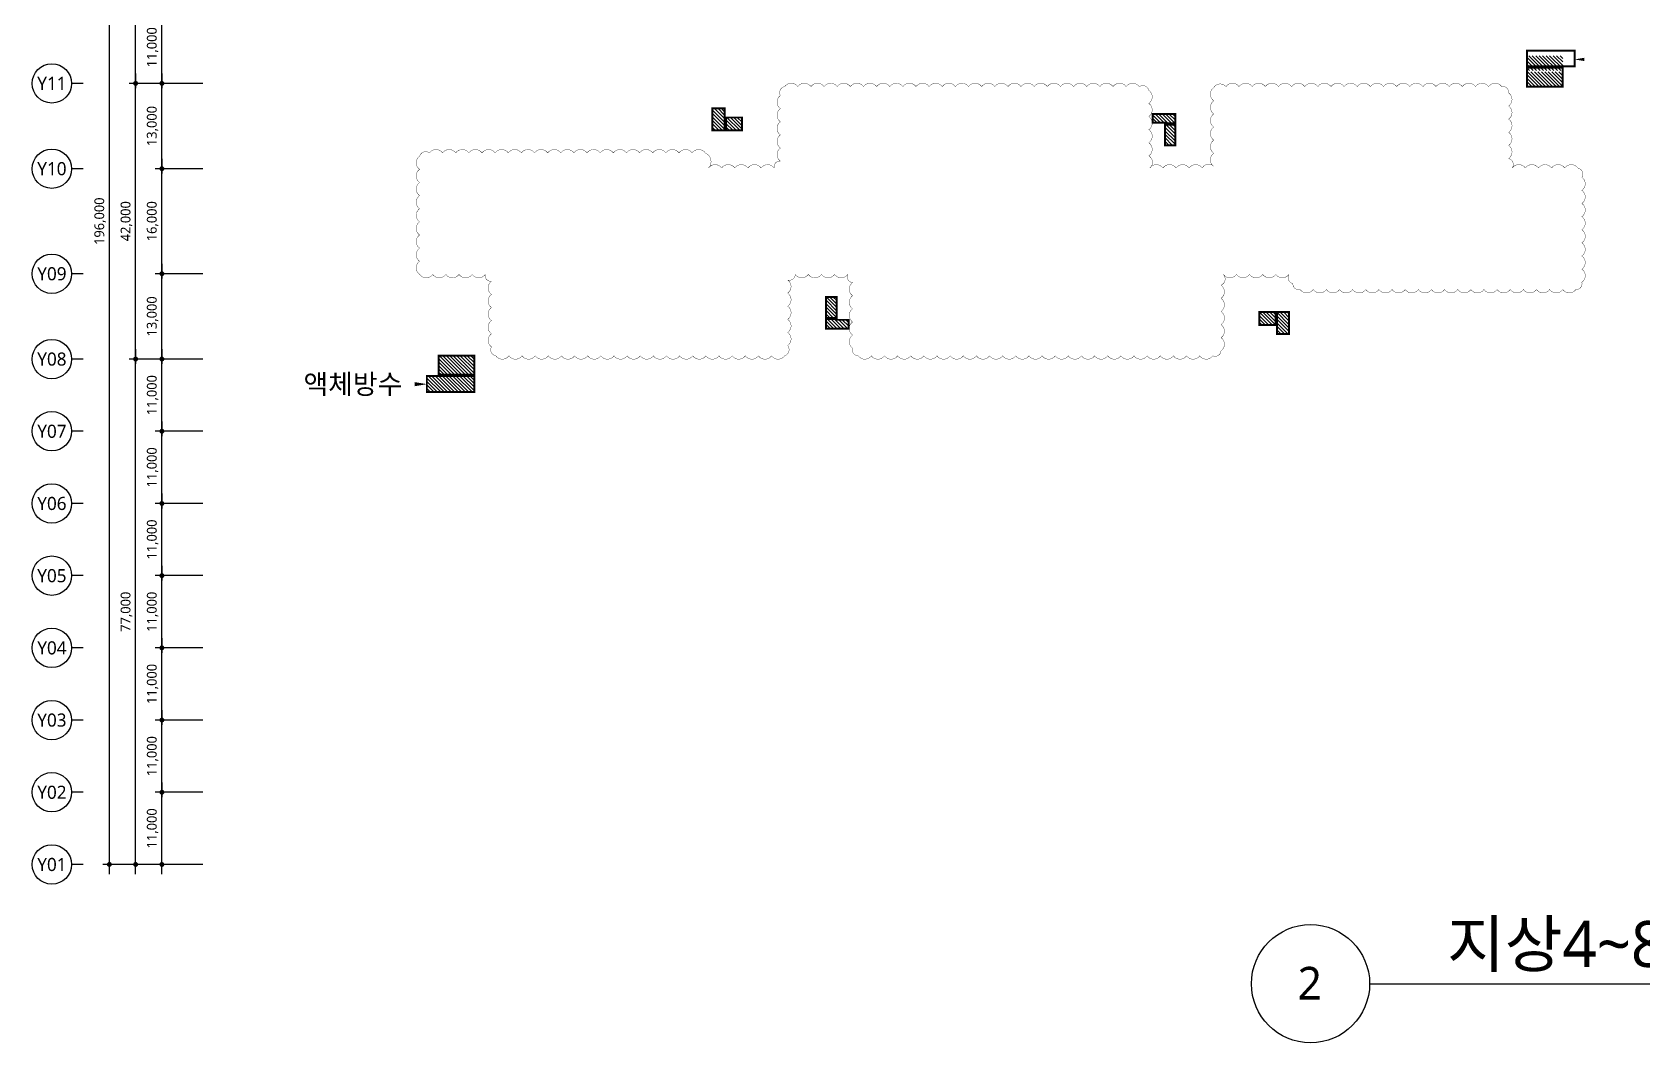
# Model space of a CAD drawing. Header units: millimetres. Extents: x 1037297 to 2672330, y 928637 to 1464837.
# Drawn here: x 2289415 to 2534700, y 1200237 to 1354204 of the extents above; entities that cross this region are included whole.
import ezdxf
from ezdxf.enums import TextEntityAlignment as Align

# ---------------------------------------------------------------- set-up
doc = ezdxf.new("R2010")
doc.units = ezdxf.units.MM
doc.header["$LTSCALE"] = 5
doc.header["$MEASUREMENT"] = 0
doc.header["$PDSIZE"] = -10
doc.linetypes.add('ACAD_ISO12W100', pattern=[21, 12, -3, 0, -3, 0, -3])
doc.layers.get('0').update_dxf_attribs({"linetype": 'CONTINUOUS'})
doc.layers.get('Defpoints').update_dxf_attribs({"color": 153, "linetype": 'CONTINUOUS'})
for name, color, linetype, lineweight in [('A-AXIS-BUBL', 7, 'CONTINUOUS', 25), ('A-DIMS', 7, 'CONTINUOUS', 25), ('A-MKXS-LEAD', 7, 'CONTINUOUS', 25), ('A-XXXX-SYMB', 7, 'CONTINUOUS', 25), ('A-XXXX-TXT1', 3, 'CONTINUOUS', 25), ('A-XXXX-TXT2', 3, 'CONTINUOUS', 25), ('REV-202205', 20, 'CONTINUOUS', 25)]:
    doc.layers.add(name, color=color, linetype=linetype, lineweight=lineweight)
doc.layers.add('AA-TEX-3', color=3, linetype='CONTINUOUS')
doc.layers.add('방수', color=7, linetype='CONTINUOUS')
doc.styles.add('HY울릉도L', font='')
doc.styles.add('맑은고딕', font='malgun.ttf')
doc.styles.add('한농대-돋음체', font='')
doc.styles.get('HY울릉도L').set_extended_font_data('HYwulM')
doc.styles.get('한농대-돋음체').set_extended_font_data('Dotum')
doc.dimstyles.new('CDIM', dxfattribs={"dimtxt": 3, "dimasz": 1.5, "dimexe": 2, "dimexo": 1, "dimgap": 1, "dimtad": 1, "dimdec": 0, "dimrnd": 0.5, "dimzin": 0, "dimdsep": 32, "dimlunit": 6, "dimtxsty": 'HY울릉도L', "dimblk1": '_CIDOT', "dimblk2": '_CIDOT', "dimsah": 1, "dimcen": 5.5, "dimclrd": 2, "dimclre": 2, "dimclrt": 7, "dimadec": 0, "dimazin": 0, "dimtfac": 1, "dimtdec": 0, "dimtix": 1, "dimtmove": 2, "dimatfit": 1, "dimldrblk": '_CIDOT', "dimfxl": 1, "dimtolj": 1, "dimtzin": 0, "dimlwd": -1, "dimarcsym": 0})

# ---------------------------------------------------------------- blocks, each defined once
blk = doc.blocks.new('_CIDOT')
at = {"color": 0, "linetype": 'ByBlock'}
blk.add_line((2, 0), (-1, 0), dxfattribs=at)
at = {"color": 0, "linetype": 'ByBlock', "const_width": 0.5}
blk.add_lwpolyline([(-0.25, 0, 1), (0.25, 0, 1)], format="xyb", close=True, dxfattribs=at)
blk = doc.blocks.new('*D8')
at = {"layer": 'A-DIMS', "lineweight": -2, "transparency": 16777216}
for p, q in [((93193, 67121), (85943, 67121)), ((93193, 56121), (85943, 56121))]:
    blk.add_line(p, q, dxfattribs=at)
at = {"layer": 'A-DIMS', "transparency": 16777216}
blk.add_line((86943, 56871), (86943, 66371), dxfattribs=at)
at = {"layer": 'Defpoints', "color": 0, "transparency": 16777216}
for p in [(86943, 67121), (93693, 67121), (93693, 56121)]:
    blk.add_point(p, dxfattribs=at)
at = {"layer": 'A-DIMS', "transparency": 16777216, "xscale": 750, "yscale": 750, "zscale": 750}
for p, rotation in [((86943, 67121), 90), ((86943, 56121), 270)]:
    blk.add_blockref('_CIDOT', p, dxfattribs=dict(at, rotation=rotation))
at = {"layer": 'A-DIMS', "color": 3, "transparency": 16777216, "insert": (85538, 61621), "char_height": 1500, "attachment_point": 5, "rotation": 90, "style": '맑은고딕'}
blk.add_mtext('\\A1;11,000', dxfattribs=at)
blk = doc.blocks.new('*D9')
at = {"layer": 'A-DIMS', "lineweight": -2, "transparency": 16777216}
for p, q in [((93193, 78121), (85943, 78121)), ((93193, 67121), (85943, 67121))]:
    blk.add_line(p, q, dxfattribs=at)
at = {"layer": 'A-DIMS', "transparency": 16777216}
blk.add_line((86943, 67871), (86943, 77371), dxfattribs=at)
at = {"layer": 'Defpoints', "color": 0, "transparency": 16777216}
for p in [(86943, 78121), (93693, 78121), (93693, 67121)]:
    blk.add_point(p, dxfattribs=at)
at = {"layer": 'A-DIMS', "transparency": 16777216, "xscale": 750, "yscale": 750, "zscale": 750}
for p, rotation in [((86943, 78121), 90), ((86943, 67121), 270)]:
    blk.add_blockref('_CIDOT', p, dxfattribs=dict(at, rotation=rotation))
at = {"layer": 'A-DIMS', "color": 3, "transparency": 16777216, "insert": (85538, 72621), "char_height": 1500, "attachment_point": 5, "rotation": 90, "style": '맑은고딕'}
blk.add_mtext('\\A1;11,000', dxfattribs=at)
blk = doc.blocks.new('*D10')
at = {"layer": 'A-DIMS', "lineweight": -2, "transparency": 16777216}
for p, q in [((93193, 89121), (85943, 89121)), ((93193, 78121), (85943, 78121))]:
    blk.add_line(p, q, dxfattribs=at)
at = {"layer": 'A-DIMS', "transparency": 16777216}
blk.add_line((86943, 78871), (86943, 88371), dxfattribs=at)
at = {"layer": 'Defpoints', "color": 0, "transparency": 16777216}
for p in [(86943, 89121), (93693, 89121), (93693, 78121)]:
    blk.add_point(p, dxfattribs=at)
at = {"layer": 'A-DIMS', "transparency": 16777216, "xscale": 750, "yscale": 750, "zscale": 750}
for p, rotation in [((86943, 89121), 90), ((86943, 78121), 270)]:
    blk.add_blockref('_CIDOT', p, dxfattribs=dict(at, rotation=rotation))
at = {"layer": 'A-DIMS', "color": 3, "transparency": 16777216, "insert": (85538, 83621), "char_height": 1500, "attachment_point": 5, "rotation": 90, "style": '맑은고딕'}
blk.add_mtext('\\A1;11,000', dxfattribs=at)
blk = doc.blocks.new('*D11')
at = {"layer": 'A-DIMS', "lineweight": -2, "transparency": 16777216}
for p, q in [((93193, 100121), (85943, 100121)), ((93193, 89121), (85943, 89121))]:
    blk.add_line(p, q, dxfattribs=at)
at = {"layer": 'A-DIMS', "transparency": 16777216}
blk.add_line((86943, 89871), (86943, 99371), dxfattribs=at)
at = {"layer": 'Defpoints', "color": 0, "transparency": 16777216}
for p in [(86943, 100121), (93693, 100121), (93693, 89121)]:
    blk.add_point(p, dxfattribs=at)
at = {"layer": 'A-DIMS', "transparency": 16777216, "xscale": 750, "yscale": 750, "zscale": 750}
for p, rotation in [((86943, 100121), 90), ((86943, 89121), 270)]:
    blk.add_blockref('_CIDOT', p, dxfattribs=dict(at, rotation=rotation))
at = {"layer": 'A-DIMS', "color": 3, "transparency": 16777216, "insert": (85538, 94621), "char_height": 1500, "attachment_point": 5, "rotation": 90, "style": '맑은고딕'}
blk.add_mtext('\\A1;11,000', dxfattribs=at)
blk = doc.blocks.new('*D12')
at = {"layer": 'A-DIMS', "lineweight": -2, "transparency": 16777216}
for p, q in [((93193, 111121), (85943, 111121)), ((93193, 100121), (85943, 100121))]:
    blk.add_line(p, q, dxfattribs=at)
at = {"layer": 'A-DIMS', "transparency": 16777216}
blk.add_line((86943, 100871), (86943, 110371), dxfattribs=at)
at = {"layer": 'Defpoints', "color": 0, "transparency": 16777216}
for p in [(86943, 111121), (93693, 111121), (93693, 100121)]:
    blk.add_point(p, dxfattribs=at)
at = {"layer": 'A-DIMS', "transparency": 16777216, "xscale": 750, "yscale": 750, "zscale": 750}
for p, rotation in [((86943, 111121), 90), ((86943, 100121), 270)]:
    blk.add_blockref('_CIDOT', p, dxfattribs=dict(at, rotation=rotation))
at = {"layer": 'A-DIMS', "color": 3, "transparency": 16777216, "insert": (85538, 105621), "char_height": 1500, "attachment_point": 5, "rotation": 90, "style": '맑은고딕'}
blk.add_mtext('\\A1;11,000', dxfattribs=at)
blk = doc.blocks.new('*D13')
at = {"layer": 'A-DIMS', "lineweight": -2, "transparency": 16777216}
for p, q in [((93193, 122121), (85943, 122121)), ((93193, 111121), (85943, 111121))]:
    blk.add_line(p, q, dxfattribs=at)
at = {"layer": 'A-DIMS', "transparency": 16777216}
blk.add_line((86943, 111871), (86943, 121371), dxfattribs=at)
at = {"layer": 'Defpoints', "color": 0, "transparency": 16777216}
for p in [(86943, 122121), (93693, 122121), (93693, 111121)]:
    blk.add_point(p, dxfattribs=at)
at = {"layer": 'A-DIMS', "transparency": 16777216, "xscale": 750, "yscale": 750, "zscale": 750}
for p, rotation in [((86943, 122121), 90), ((86943, 111121), 270)]:
    blk.add_blockref('_CIDOT', p, dxfattribs=dict(at, rotation=rotation))
at = {"layer": 'A-DIMS', "color": 3, "transparency": 16777216, "insert": (85538, 116621), "char_height": 1500, "attachment_point": 5, "rotation": 90, "style": '맑은고딕'}
blk.add_mtext('\\A1;11,000', dxfattribs=at)
blk = doc.blocks.new('*D14')
at = {"layer": 'A-DIMS', "lineweight": -2, "transparency": 16777216}
for p, q in [((93193, 135121), (85943, 135121)), ((93193, 122121), (85943, 122121))]:
    blk.add_line(p, q, dxfattribs=at)
at = {"layer": 'A-DIMS', "transparency": 16777216}
blk.add_line((86943, 122871), (86943, 134371), dxfattribs=at)
at = {"layer": 'Defpoints', "color": 0, "transparency": 16777216}
for p in [(86943, 135121), (93693, 135121), (93693, 122121)]:
    blk.add_point(p, dxfattribs=at)
at = {"layer": 'A-DIMS', "transparency": 16777216, "xscale": 750, "yscale": 750, "zscale": 750}
for p, rotation in [((86943, 135121), 90), ((86943, 122121), 270)]:
    blk.add_blockref('_CIDOT', p, dxfattribs=dict(at, rotation=rotation))
at = {"layer": 'A-DIMS', "color": 3, "transparency": 16777216, "insert": (85538, 128621), "char_height": 1500, "attachment_point": 5, "rotation": 90, "style": '맑은고딕'}
blk.add_mtext('\\A1;13,000', dxfattribs=at)
blk = doc.blocks.new('*D15')
at = {"layer": 'A-DIMS', "lineweight": -2, "transparency": 16777216}
for p, q in [((93193, 151121), (85943, 151121)), ((93193, 135121), (85943, 135121))]:
    blk.add_line(p, q, dxfattribs=at)
at = {"layer": 'A-DIMS', "transparency": 16777216}
blk.add_line((86943, 135871), (86943, 150371), dxfattribs=at)
at = {"layer": 'Defpoints', "color": 0, "transparency": 16777216}
for p in [(86943, 151121), (93693, 151121), (93693, 135121)]:
    blk.add_point(p, dxfattribs=at)
at = {"layer": 'A-DIMS', "transparency": 16777216, "xscale": 750, "yscale": 750, "zscale": 750}
for p, rotation in [((86943, 151121), 90), ((86943, 135121), 270)]:
    blk.add_blockref('_CIDOT', p, dxfattribs=dict(at, rotation=rotation))
at = {"layer": 'A-DIMS', "color": 3, "transparency": 16777216, "insert": (85538, 143121), "char_height": 1500, "attachment_point": 5, "rotation": 90, "style": '맑은고딕'}
blk.add_mtext('\\A1;16,000', dxfattribs=at)
blk = doc.blocks.new('*D16')
at = {"layer": 'A-DIMS', "lineweight": -2, "transparency": 16777216}
for p, q in [((93193, 164121), (85943, 164121)), ((93193, 151121), (85943, 151121))]:
    blk.add_line(p, q, dxfattribs=at)
at = {"layer": 'A-DIMS', "transparency": 16777216}
blk.add_line((86943, 151871), (86943, 163371), dxfattribs=at)
at = {"layer": 'Defpoints', "color": 0, "transparency": 16777216}
for p in [(86943, 164121), (93693, 164121), (93693, 151121)]:
    blk.add_point(p, dxfattribs=at)
at = {"layer": 'A-DIMS', "transparency": 16777216, "xscale": 750, "yscale": 750, "zscale": 750}
for p, rotation in [((86943, 164121), 90), ((86943, 151121), 270)]:
    blk.add_blockref('_CIDOT', p, dxfattribs=dict(at, rotation=rotation))
at = {"layer": 'A-DIMS', "color": 3, "transparency": 16777216, "insert": (85538, 157621), "char_height": 1500, "attachment_point": 5, "rotation": 90, "style": '맑은고딕'}
blk.add_mtext('\\A1;13,000', dxfattribs=at)
blk = doc.blocks.new('*D17')
at = {"layer": 'A-DIMS', "lineweight": -2, "transparency": 16777216}
for p, q in [((93193, 175121), (85943, 175121)), ((93193, 164121), (85943, 164121))]:
    blk.add_line(p, q, dxfattribs=at)
at = {"layer": 'A-DIMS', "transparency": 16777216}
blk.add_line((86943, 164871), (86943, 174371), dxfattribs=at)
at = {"layer": 'Defpoints', "color": 0, "transparency": 16777216}
for p in [(86943, 175121), (93693, 175121), (93693, 164121)]:
    blk.add_point(p, dxfattribs=at)
at = {"layer": 'A-DIMS', "transparency": 16777216, "xscale": 750, "yscale": 750, "zscale": 750}
for p, rotation in [((86943, 175121), 90), ((86943, 164121), 270)]:
    blk.add_blockref('_CIDOT', p, dxfattribs=dict(at, rotation=rotation))
at = {"layer": 'A-DIMS', "color": 3, "transparency": 16777216, "insert": (85538, 169621), "char_height": 1500, "attachment_point": 5, "rotation": 90, "style": '맑은고딕'}
blk.add_mtext('\\A1;11,000', dxfattribs=at)
blk = doc.blocks.new('*D24')
at = {"layer": 'A-DIMS', "lineweight": -2, "transparency": 16777216}
for p, q in [((93193, 122121), (81943, 122121)), ((93193, 45121), (81943, 45121))]:
    blk.add_line(p, q, dxfattribs=at)
at = {"layer": 'A-DIMS', "transparency": 16777216}
blk.add_line((82943, 45871), (82943, 121371), dxfattribs=at)
at = {"layer": 'Defpoints', "color": 0, "transparency": 16777216}
for p in [(82943, 122121), (93693, 122121), (93693, 45121)]:
    blk.add_point(p, dxfattribs=at)
at = {"layer": 'A-DIMS', "transparency": 16777216, "xscale": 750, "yscale": 750, "zscale": 750}
for p, rotation in [((82943, 122121), 90), ((82943, 45121), 270)]:
    blk.add_blockref('_CIDOT', p, dxfattribs=dict(at, rotation=rotation))
at = {"layer": 'A-DIMS', "color": 3, "transparency": 16777216, "insert": (81542, 83621), "char_height": 1500, "attachment_point": 5, "rotation": 90, "style": '맑은고딕'}
blk.add_mtext('\\A1;77,000', dxfattribs=at)
blk = doc.blocks.new('*D25')
at = {"layer": 'A-DIMS', "lineweight": -2, "transparency": 16777216}
for p, q in [((93193, 241121), (77943, 241121)), ((93193, 45121), (77943, 45121))]:
    blk.add_line(p, q, dxfattribs=at)
at = {"layer": 'A-DIMS', "transparency": 16777216}
blk.add_line((78943, 45871), (78943, 240371), dxfattribs=at)
at = {"layer": 'Defpoints', "color": 0, "transparency": 16777216}
for p in [(78943, 241121), (93693, 241121), (93693, 45121)]:
    blk.add_point(p, dxfattribs=at)
at = {"layer": 'A-DIMS', "transparency": 16777216, "xscale": 750, "yscale": 750, "zscale": 750}
for p, rotation in [((78943, 241121), 90), ((78943, 45121), 270)]:
    blk.add_blockref('_CIDOT', p, dxfattribs=dict(at, rotation=rotation))
at = {"layer": 'A-DIMS', "color": 3, "transparency": 16777216, "insert": (77538, 143121), "char_height": 1500, "attachment_point": 5, "rotation": 90, "style": '맑은고딕'}
blk.add_mtext('\\A1;196,000', dxfattribs=at)
blk = doc.blocks.new('*D26')
at = {"layer": 'A-DIMS', "lineweight": -2, "transparency": 16777216}
for p, q in [((93193, 56121), (85943, 56121)), ((93193, 45121), (85943, 45121))]:
    blk.add_line(p, q, dxfattribs=at)
at = {"layer": 'A-DIMS', "transparency": 16777216}
blk.add_line((86943, 45871), (86943, 55371), dxfattribs=at)
at = {"layer": 'Defpoints', "color": 0, "transparency": 16777216}
for p in [(86943, 56121), (93693, 56121), (93693, 45121)]:
    blk.add_point(p, dxfattribs=at)
at = {"layer": 'A-DIMS', "transparency": 16777216, "xscale": 750, "yscale": 750, "zscale": 750}
for p, rotation in [((86943, 56121), 90), ((86943, 45121), 270)]:
    blk.add_blockref('_CIDOT', p, dxfattribs=dict(at, rotation=rotation))
at = {"layer": 'A-DIMS', "color": 3, "transparency": 16777216, "insert": (85538, 50621), "char_height": 1500, "attachment_point": 5, "rotation": 90, "style": '맑은고딕'}
blk.add_mtext('\\A1;11,000', dxfattribs=at)
blk = doc.blocks.new('*D27')
at = {"layer": 'A-DIMS', "lineweight": -2, "transparency": 16777216}
for p, q in [((93193, 164121), (81943, 164121)), ((93193, 122121), (81943, 122121))]:
    blk.add_line(p, q, dxfattribs=at)
at = {"layer": 'A-DIMS', "transparency": 16777216}
blk.add_line((82943, 122871), (82943, 163371), dxfattribs=at)
at = {"layer": 'Defpoints', "color": 0, "transparency": 16777216}
for p in [(82943, 164121), (93693, 164121), (93693, 122121)]:
    blk.add_point(p, dxfattribs=at)
at = {"layer": 'A-DIMS', "transparency": 16777216, "xscale": 750, "yscale": 750, "zscale": 750}
for p, rotation in [((82943, 164121), 90), ((82943, 122121), 270)]:
    blk.add_blockref('_CIDOT', p, dxfattribs=dict(at, rotation=rotation))
at = {"layer": 'A-DIMS', "color": 3, "transparency": 16777216, "insert": (81542, 143121), "char_height": 1500, "attachment_point": 5, "rotation": 90, "style": '맑은고딕'}
blk.add_mtext('\\A1;42,000', dxfattribs=at)
blk = doc.blocks.new('*D28')
at = {"layer": 'A-DIMS', "lineweight": -2, "transparency": 16777216}
for p, q in [((93193, 241121), (81943, 241121)), ((93193, 164121), (81943, 164121))]:
    blk.add_line(p, q, dxfattribs=at)
at = {"layer": 'A-DIMS', "transparency": 16777216}
blk.add_line((82943, 164871), (82943, 240371), dxfattribs=at)
at = {"layer": 'Defpoints', "color": 0, "transparency": 16777216}
for p in [(82943, 241121), (93693, 241121), (93693, 164121)]:
    blk.add_point(p, dxfattribs=at)
at = {"layer": 'A-DIMS', "transparency": 16777216, "xscale": 750, "yscale": 750, "zscale": 750}
for p, rotation in [((82943, 241121), 90), ((82943, 164121), 270)]:
    blk.add_blockref('_CIDOT', p, dxfattribs=dict(at, rotation=rotation))
at = {"layer": 'A-DIMS', "color": 3, "transparency": 16777216, "insert": (81542, 202621), "char_height": 1500, "attachment_point": 5, "rotation": 90, "style": '맑은고딕'}
blk.add_mtext('\\A1;77,000', dxfattribs=at)
blk = doc.blocks.new('DIM(210222)')
for p, q in [((74943, 164120.6), (73193, 164120.6)), ((74943, 151120.6), (73193, 151120.6)), ((74943, 135120.6), (73193, 135120.6)), ((74943, 122120.6), (73193, 122120.6)), ((74943, 111120.6), (73193, 111120.6)), ((74943, 100120.6), (73193, 100120.6)), ((74943, 89120.6), (73193, 89120.6)), ((74943, 78120.6), (73193, 78120.6)), ((74943, 67120.6), (73193, 67120.6)), ((74943, 56120.6), (73193, 56120.6)), ((74943, 45120.6), (73193, 45120.6))]:
    blk.add_line(p, q)
at = {"layer": 'A-AXIS-BUBL', "ltscale": 0.2}
for centre in [(70193, 164120.6), (70193, 151120.6), (70193, 135120.6), (70193, 122120.6), (70193, 111120.6), (70193, 100120.6), (70193, 89120.6), (70193, 78120.6), (70193, 67120.6), (70193, 56120.6), (70193, 45120.6)]:
    blk.add_circle(centre, 3000, dxfattribs=at)
at = {"layer": 'A-XXXX-TXT2', "ltscale": 0.2, "style": '맑은고딕'}
for s, p in [('Y11', (70193, 164120.6)), ('Y10', (70193, 151120.6)), ('Y09', (70193, 135120.6)), ('Y08', (70193, 122120.6)), ('Y07', (70193, 111120.6)), ('Y06', (70193, 100120.6)), ('Y05', (70193, 89120.6)), ('Y04', (70193, 78120.6)), ('Y03', (70193, 67120.6)), ('Y02', (70193, 56120.6)), ('Y01', (70193, 45120.6))]:
    blk.add_text(s, height=2000, dxfattribs=at).set_placement(p, align=Align.MIDDLE)
at = {"layer": 'A-DIMS'}
for p1, p2, distance, picture, middle in [((93693, 45120.6), (93693, 241120.6), 14750, '*D25', (77538.1, 143120.6)), ((93693, 164120.6), (93693, 241120.6), 10750, '*D28', (81542.2, 202620.6)), ((93693, 164120.6), (93693, 175120.6), 6750, '*D17', (85538.1, 169620.6)), ((93693, 122120.6), (93693, 164120.6), 10750, '*D27', (81542.2, 143120.6)), ((93693, 151120.6), (93693, 164120.6), 6750, '*D16', (85538.1, 157620.6)), ((93693, 135120.6), (93693, 151120.6), 6750, '*D15', (85538.1, 143120.6)), ((93693, 122120.6), (93693, 135120.6), 6750, '*D14', (85538.1, 128620.6)), ((93693, 45120.6), (93693, 122120.6), 10750, '*D24', (81542.2, 83620.6)), ((93693, 111120.6), (93693, 122120.6), 6750, '*D13', (85538.1, 116620.6)), ((93693, 100120.6), (93693, 111120.6), 6750, '*D12', (85538.1, 105620.6)), ((93693, 89120.6), (93693, 100120.6), 6750, '*D11', (85538.1, 94620.6)), ((93693, 78120.6), (93693, 89120.6), 6750, '*D10', (85538.1, 83620.6)), ((93693, 67120.6), (93693, 78120.6), 6750, '*D9', (85538.1, 72620.6)), ((93693, 56120.6), (93693, 67120.6), 6750, '*D8', (85538.1, 61620.6)), ((93693, 45120.6), (93693, 56120.6), 6750, '*D26', (85538.1, 50620.6))]:
    dim = blk.add_aligned_dim(p1=p1, p2=p2, distance=distance, dimstyle='CDIM', override={"dimscale": 500, "dimtxsty": '맑은고딕', "dimclrd": 256, "dimclre": 256, "dimclrt": 3}, dxfattribs=at)
    dim.commit()
    dim.dimension.update_dxf_attribs({"geometry": picture, "text_midpoint": middle})

msp = doc.modelspace()

# ---------------------------------------------------------------- hatches: boundary and pattern name
at = {"layer": '방수'}
h = msp.add_hatch(dxfattribs=at)
h.set_pattern_fill('ANSI31', color=6, scale=3000, angle=90)
h.set_pattern_definition([(135, (840000, 268100), (-265.16504, -265.16504), [])])
h.paths.add_polyline_path([(2394855, 1342608), (2393015, 1342608), (2393015, 1339258), (2394855, 1339258)])
h.paths.add_polyline_path([(2395055, 1341208), (2397515, 1341208), (2397515, 1339258), (2395055, 1339258)])
h.paths.add_polyline_path([(2351315, 1302008), (2351315, 1304908), (2356765, 1304908), (2356765, 1302008)])
h.paths.add_polyline_path([(2356765, 1301808), (2349515, 1301808), (2349515, 1299408), (2356765, 1299408)])
h.paths.add_polyline_path([(2411915, 1310683), (2411915, 1313858), (2410315, 1313858), (2410315, 1310683)])
h.paths.add_polyline_path([(2413765, 1309058), (2413765, 1310383), (2411915, 1310383), (2411915, 1310483), (2410315, 1310483), (2410315, 1309058)])
h.paths.add_polyline_path([(2478975, 1311558), (2480815, 1311558), (2480815, 1308208), (2478975, 1308208)])
h.paths.add_polyline_path([(2476315, 1309608), (2476315, 1311558), (2478775, 1311558), (2478775, 1309608)])
h.paths.add_polyline_path([(2463515, 1340333), (2463515, 1341758), (2460065, 1341758), (2460065, 1340433), (2461915, 1340433), (2461915, 1340333)])
h.paths.add_polyline_path([(2461915, 1340133), (2461915, 1336958), (2463515, 1336958), (2463515, 1340133)])
h.paths.add_polyline_path([(2522515, 1348358), (2522515, 1350608), (2516965, 1350608), (2516965, 1348358)])
h.paths.add_polyline_path([(2516965, 1348158), (2516965, 1345908), (2522515, 1345908), (2522515, 1348158)])

# ---------------------------------------------------------------- linework, layer by layer
at = {"layer": 'A-MKXS-LEAD'}
for points in [[(2521310, 1350058, 0, 500, 0), (2522810, 1350058, 0, 0, 0), (2534265, 1350058, 0, 0, 0)], [(2524285, 1350058, 0, 499, 0), (2525781, 1350058, 0, 499, 0)], [(2353264, 1300578, 0, 625, 0), (2351389, 1300578, 0, 0, 0), (2345784, 1300578, 0, 0, 0)], [(2349545, 1300578, 0, 623, 0), (2347675, 1300578, 0, 623, 0)]]:
    msp.add_lwpolyline(points, format="xyseb", dxfattribs=at)
at = {"layer": 'A-XXXX-SYMB'}
msp.add_line((2493101, 1209237), (2596047, 1209237), dxfattribs=at)
msp.add_circle((2484101, 1209237), 9000, dxfattribs=at)
at = {"layer": 'REV-202205', "const_width": 50}
msp.add_lwpolyline([(2392415, 1333508, -0.5205671), (2394415, 1333508, -0.5205671), (2396415, 1333508, -0.5205671), (2398415, 1333508, -0.5205671), (2400415, 1333508, -0.5205671), (2402415, 1333508, -0.5205671), (2403365, 1334558, -0.5205671), (2403365, 1336558, -0.5205671), (2403365, 1338558, -0.5205671), (2403365, 1340558, -0.5205671), (2403365, 1342558, -0.5205671), (2403365, 1344558, -0.5205671), (2404015, 1345908, -0.5205671), (2406015, 1345908, -0.5205671), (2408015, 1345908, -0.5205671), (2410015, 1345908, -0.5205671), (2412015, 1345908, -0.5205671), (2414015, 1345908, -0.5205671), (2416015, 1345908, -0.5205671), (2418015, 1345908, -0.5205671), (2420015, 1345908, -0.5205671), (2422015, 1345908, -0.5205671), (2424015, 1345908, -0.5205671), (2426015, 1345908, -0.5205671), (2428015, 1345908, -0.5205671), (2430015, 1345908, -0.5205671), (2432015, 1345908, -0.5205671), (2434015, 1345908, -0.5205671), (2436015, 1345908, -0.5205671), (2438015, 1345908, -0.5205671), (2440015, 1345908, -0.5205671), (2442015, 1345908, -0.5205671), (2444015, 1345908, -0.5205671), (2446015, 1345908, -0.5205671), (2448015, 1345908, -0.5205671), (2450015, 1345908, -0.5205671), (2452015, 1345908, -0.5205671), (2454015, 1345908, -0.5205671), (2456015, 1345908, -0.5205671), (2458015, 1345908, -0.5205671), (2459465, 1345358, -0.5205671), (2459465, 1343358, -0.5205671), (2459465, 1341358, -0.5205671), (2459465, 1339358, -0.5205671), (2459465, 1337358, -0.5205671), (2459465, 1335358, -0.5205671), (2459615, 1333508, -0.5205671), (2461615, 1333508, -0.5205671), (2463615, 1333508, -0.5205671), (2465615, 1333508, -0.5205671), (2467615, 1333508, -0.5205671), (2469365, 1333758, -0.5205671), (2469365, 1335758, -0.5205671), (2469365, 1337758, -0.5205671), (2469365, 1339758, -0.5205671), (2469365, 1341758, -0.5205671), (2469365, 1343758, -0.5205671), (2469365, 1345758, -0.5205671), (2471215, 1345908, -0.5205671), (2473215, 1345908, -0.5205671), (2475215, 1345908, -0.5205671), (2477215, 1345908, -0.5205671), (2479215, 1345908, -0.5205671), (2481215, 1345908, -0.5205671), (2483215, 1345908, -0.5205671), (2485215, 1345908, -0.5205671), (2487215, 1345908, -0.5205671), (2489215, 1345908, -0.5205671), (2491215, 1345908, -0.5205671), (2493215, 1345908, -0.5205671), (2495215, 1345908, -0.5205671), (2497215, 1345908, -0.5205671), (2499215, 1345908, -0.5205671), (2501215, 1345908, -0.5205671), (2503215, 1345908, -0.5205671), (2505215, 1345908, -0.5205671), (2507215, 1345908, -0.5205671), (2509215, 1345908, -0.5205671), (2511215, 1345908, -0.5205671), (2513215, 1345908, -0.5205671), (2514265, 1344958, -0.5205671), (2514265, 1342958, -0.5205671), (2514265, 1340958, -0.5205671), (2514265, 1338958, -0.5205671), (2514265, 1336958, -0.5205671), (2514265, 1334958, -0.5205671), (2514815, 1333508, -0.5205671), (2516815, 1333508, -0.5205671), (2518815, 1333508, -0.5205671), (2520815, 1333508, -0.5205671), (2522815, 1333508, -0.5205671), (2524815, 1333508, -0.5205671), (2525415, 1332108, -0.5205671), (2525415, 1330108, -0.5205671), (2525415, 1328108, -0.5205671), (2525415, 1326108, -0.5205671), (2525415, 1324108, -0.5205671), (2525415, 1322108, -0.5205671), (2525415, 1320108, -0.5205671), (2525415, 1318108, -0.5205671), (2525415, 1316108, -0.5205671), (2524515, 1315008, -0.5205671), (2522515, 1315008, -0.5205671), (2520515, 1315008, -0.5205671), (2518515, 1315008, -0.5205671), (2516515, 1315008, -0.5205671), (2514515, 1315008, -0.5205671), (2512515, 1315008, -0.5205671), (2510515, 1315008, -0.5205671), (2508515, 1315008, -0.5205671), (2506515, 1315008, -0.5205671), (2504515, 1315008, -0.5205671), (2502515, 1315008, -0.5205671), (2500515, 1315008, -0.5205671), (2498515, 1315008, -0.5205671), (2496515, 1315008, -0.5205671), (2494515, 1315008, -0.5205671), (2492515, 1315008, -0.5205671), (2490515, 1315008, -0.5205671), (2488515, 1315008, -0.5205671), (2486515, 1315008, -0.5205671), (2484515, 1315008, -0.5205671), (2482515, 1315008, -0.5205671), (2481415, 1315908, -0.5205671), (2480815, 1317308, -0.5205671), (2478815, 1317308, -0.5205671), (2476815, 1317308, -0.5205671), (2474815, 1317308, -0.5205671), (2472815, 1317308, -0.5205671), (2470815, 1317308, -0.5205671), (2470465, 1315658, -0.5205671), (2470465, 1313658, -0.5205671), (2470465, 1311658, -0.5205671), (2470465, 1309658, -0.5205671), (2470465, 1307658, -0.5205671), (2470465, 1305658, -0.5205671), (2469215, 1304908, -0.5205671), (2467215, 1304908, -0.5205671), (2465215, 1304908, -0.5205671), (2463215, 1304908, -0.5205671), (2461215, 1304908, -0.5205671), (2459215, 1304908, -0.5205671), (2457215, 1304908, -0.5205671), (2455215, 1304908, -0.5205671), (2453215, 1304908, -0.5205671), (2451215, 1304908, -0.5205671), (2449215, 1304908, -0.5205671), (2447215, 1304908, -0.5205671), (2445215, 1304908, -0.5205671), (2443215, 1304908, -0.5205671), (2441215, 1304908, -0.5205671), (2439215, 1304908, -0.5205671), (2437215, 1304908, -0.5205671), (2435215, 1304908, -0.5205671), (2433215, 1304908, -0.5205671), (2431215, 1304908, -0.5205671), (2429215, 1304908, -0.5205671), (2427215, 1304908, -0.5205671), (2425215, 1304908, -0.5205671), (2423215, 1304908, -0.5205671), (2421215, 1304908, -0.5205671), (2419215, 1304908, -0.5205671), (2417215, 1304908, -0.5205671), (2415215, 1304908, -0.5205671), (2414365, 1306058, -0.5205671), (2414365, 1308058, -0.5205671), (2414365, 1310058, -0.5205671), (2414365, 1312058, -0.5205671), (2414365, 1314058, -0.5205671), (2414365, 1316058, -0.5205671), (2413615, 1317308, -0.5205671), (2411615, 1317308, -0.5205671), (2409615, 1317308, -0.5205671), (2407615, 1317308, -0.5205671), (2405615, 1317308, -0.5205671), (2404465, 1316458, -0.5205671), (2404465, 1314458, -0.5205671), (2404465, 1312458, -0.5205671), (2404465, 1310458, -0.5205671), (2404465, 1308458, -0.5205671), (2404465, 1306458, -0.5205671), (2404015, 1304908, -0.5205671), (2402015, 1304908, -0.5205671), (2400015, 1304908, -0.5205671), (2398015, 1304908, -0.5205671), (2396015, 1304908, -0.5205671), (2394015, 1304908, -0.5205671), (2392015, 1304908, -0.5205671), (2390015, 1304908, -0.5205671), (2388015, 1304908, -0.5205671), (2386015, 1304908, -0.5205671), (2384015, 1304908, -0.5205671), (2382015, 1304908, -0.5205671), (2380015, 1304908, -0.5205671), (2378015, 1304908, -0.5205671), (2376015, 1304908, -0.5205671), (2374015, 1304908, -0.5205671), (2372015, 1304908, -0.5205671), (2370015, 1304908, -0.5205671), (2368015, 1304908, -0.5205671), (2366015, 1304908, -0.5205671), (2364015, 1304908, -0.5205671), (2362015, 1304908, -0.5205671), (2360015, 1304908, -0.5205671), (2359365, 1306258, -0.5205671), (2359365, 1308258, -0.5205671), (2359365, 1310258, -0.5205671), (2359365, 1312258, -0.5205671), (2359365, 1314258, -0.5205671), (2359365, 1316258, -0.5205671), (2358415, 1317308, -0.5205671), (2356415, 1317308, -0.5205671), (2354415, 1317308, -0.5205671), (2352415, 1317308, -0.5205671), (2350415, 1317308, -0.5205671), (2348415, 1317308, -0.5205671), (2348415, 1319308, -0.5205671), (2348415, 1321308, -0.5205671), (2348415, 1323308, -0.5205671), (2348415, 1325308, -0.5205671), (2348415, 1327308, -0.5205671), (2348415, 1329308, -0.5205671), (2348415, 1331308, -0.5205671), (2348415, 1333308, -0.5205671), (2348415, 1335308, -0.5205671), (2349915, 1335808, -0.5205671), (2351915, 1335808, -0.5205671), (2353915, 1335808, -0.5205671), (2355915, 1335808, -0.5205671), (2357915, 1335808, -0.5205671), (2359915, 1335808, -0.5205671), (2361915, 1335808, -0.5205671), (2363915, 1335808, -0.5205671), (2365915, 1335808, -0.5205671), (2367915, 1335808, -0.5205671), (2369915, 1335808, -0.5205671), (2371915, 1335808, -0.5205671), (2373915, 1335808, -0.5205671), (2375915, 1335808, -0.5205671), (2377915, 1335808, -0.5205671), (2379915, 1335808, -0.5205671), (2381915, 1335808, -0.5205671), (2383915, 1335808, -0.5205671), (2385915, 1335808, -0.5205671), (2387915, 1335808, -0.5205671), (2389915, 1335808, -0.5205671), (2391915, 1335808, -0.5205671), (2392415, 1333508, -0.5205671)], format="xyb", dxfattribs=at)
at = {"layer": '방수', "color": 4, "linetype": 'ACAD_ISO12W100', "ltscale": 10, "const_width": 300}
for points in [[(2524315, 1349008), (2524315, 1351408), (2517065, 1351408), (2517065, 1349008)], [(2517065, 1348808), (2517065, 1345908), (2522515, 1345908), (2522515, 1348808)], [(2394855, 1342608), (2393015, 1342608), (2393015, 1339258), (2394855, 1339258)], [(2463515, 1340333), (2463515, 1341758), (2460065, 1341758), (2460065, 1340433), (2461915, 1340433), (2461915, 1340333)], [(2395055, 1341208), (2397515, 1341208), (2397515, 1339258), (2395055, 1339258)], [(2461915, 1340133), (2461915, 1336958), (2463515, 1336958), (2463515, 1340133)], [(2411915, 1310683), (2411915, 1313858), (2410315, 1313858), (2410315, 1310683)], [(2413765, 1309058), (2413765, 1310383), (2411915, 1310383), (2411915, 1310483), (2410315, 1310483), (2410315, 1309058)], [(2476315, 1309608), (2476315, 1311558), (2478775, 1311558), (2478775, 1309608)], [(2478975, 1311558), (2480815, 1311558), (2480815, 1308208), (2478975, 1308208)], [(2351315, 1302008), (2351315, 1304908), (2356765, 1304908), (2356765, 1302008)], [(2356765, 1301808), (2349515, 1301808), (2349515, 1299408), (2356765, 1299408)]]:
    msp.add_lwpolyline(points, close=True, dxfattribs=at)

# ---------------------------------------------------------------- block references
msp.add_blockref('DIM(210222)', (2222222, 1182287))

# ---------------------------------------------------------------- texts
at = {"layer": 'A-XXXX-TXT1', "style": '맑은고딕'}
msp.add_text('지상4~8층 방수계획도', height=7000, dxfattribs=at).set_placement((2593189, 1209690), align=Align.BOTTOM_RIGHT)
msp.add_text('2', height=5000, dxfattribs=at).set_placement((2483985, 1209344), align=Align.MIDDLE)
at = {"layer": 'AA-TEX-3', "style": '한농대-돋음체'}
msp.add_text('액체방수', height=3000, dxfattribs=at).set_placement((2345784, 1300578), align=Align.MIDDLE_RIGHT)

doc.saveas('drawing.dxf')
